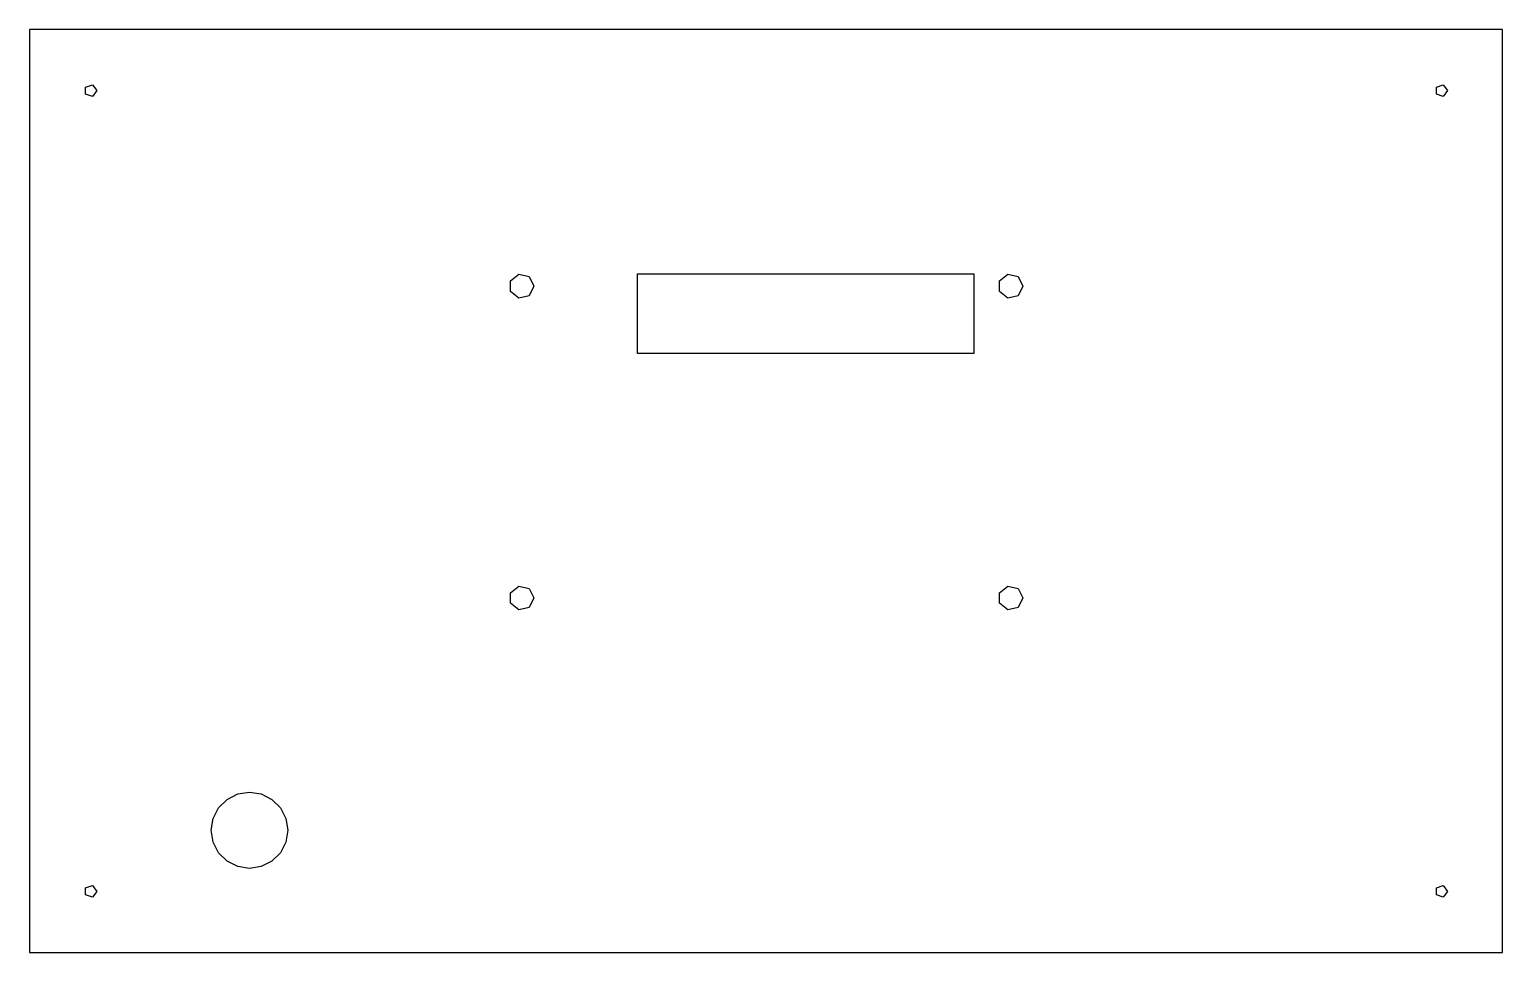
# Model space of a CAD drawing. Header units: metres. Extents: x 0 to 241, y 0 to 151.
import ezdxf

# ---------------------------------------------------------------- set-up
doc = ezdxf.new("R2010")
doc.units = ezdxf.units.M

msp = doc.modelspace()

# ---------------------------------------------------------------- linework, layer by layer
for p, q in [((241, 151), (0, 151)), ((0, 151), (0, 0)), ((241, 0), (241, 151)), ((9.19098, 141.588), (10.309, 141.951)), ((9.19098, 140.412), (9.19098, 141.588)), ((10.309, 140.049), (9.19098, 140.412)), ((10.309, 141.951), (11, 141)), ((11, 141), (10.309, 140.049)), ((230.191, 141.588), (231.309, 141.951)), ((230.191, 140.412), (230.191, 141.588)), ((231.309, 140.049), (230.191, 140.412)), ((231.309, 141.951), (232, 141)), ((232, 141), (231.309, 140.049)), ((78.6981, 109.868), (80.0549, 110.95)), ((80.0549, 110.95), (81.747, 110.564)), ((99.5, 98), (99.5, 111)), ((99.5, 111), (154.5, 111)), ((154.5, 111), (154.5, 98)), ((158.698, 109.868), (160.055, 110.95)), ((160.055, 110.95), (161.747, 110.564)), ((78.6981, 108.132), (78.6981, 109.868)), ((81.747, 110.564), (82.5, 109)), ((82.5, 109), (81.747, 107.436)), ((158.698, 108.132), (158.698, 109.868)), ((161.747, 110.564), (162.5, 109)), ((162.5, 109), (161.747, 107.436)), ((80.0549, 107.05), (78.6981, 108.132)), ((81.747, 107.436), (80.0549, 107.05)), ((160.055, 107.05), (158.698, 108.132)), ((161.747, 107.436), (160.055, 107.05)), ((154.5, 98), (99.5, 98)), ((78.6981, 58.8678), (80.0549, 59.9498)), ((78.6981, 57.1322), (78.6981, 58.8678)), ((80.0549, 59.9498), (81.747, 59.5637)), ((81.747, 59.5637), (82.5, 58)), ((82.5, 58), (81.747, 56.4363)), ((158.698, 58.8678), (160.055, 59.9498)), ((158.698, 57.1322), (158.698, 58.8678)), ((160.055, 59.9498), (161.747, 59.5637)), ((161.747, 59.5637), (162.5, 58)), ((162.5, 58), (161.747, 56.4363)), ((80.0549, 56.0501), (78.6981, 57.1322)), ((81.747, 56.4363), (80.0549, 56.0501)), ((160.055, 56.0501), (158.698, 57.1322)), ((161.747, 56.4363), (160.055, 56.0501)), ((30.9436, 23.6736), (32.3263, 25.0564)), ((32.3263, 25.0564), (34.0686, 25.9441)), ((34.0686, 25.9441), (36, 26.25)), ((36, 26.25), (37.9314, 25.9441)), ((37.9314, 25.9441), (39.6736, 25.0564)), ((39.6736, 25.0564), (41.0564, 23.6736)), ((29.75, 20), (30.0559, 21.9314)), ((30.0559, 21.9314), (30.9436, 23.6736)), ((41.0564, 23.6736), (41.9441, 21.9314)), ((41.9441, 21.9314), (42.25, 20)), ((30.0559, 18.0686), (29.75, 20)), ((42.25, 20), (41.9441, 18.0686)), ((30.9436, 16.3263), (30.0559, 18.0686)), ((41.9441, 18.0686), (41.0564, 16.3263)), ((32.3263, 14.9436), (30.9436, 16.3263)), ((34.0686, 14.0559), (32.3263, 14.9436)), ((39.6736, 14.9436), (37.9314, 14.0559)), ((41.0564, 16.3263), (39.6736, 14.9436)), ((36, 13.75), (34.0686, 14.0559)), ((37.9314, 14.0559), (36, 13.75)), ((9.19098, 10.5878), (10.309, 10.951)), ((9.19098, 9.4122), (9.19098, 10.5878)), ((10.309, 10.951), (11, 10)), ((11, 10), (10.309, 9.04893)), ((230.191, 10.5878), (231.309, 10.951)), ((230.191, 9.4122), (230.191, 10.5878)), ((231.309, 10.951), (232, 10)), ((232, 10), (231.309, 9.04893)), ((10.309, 9.04893), (9.19098, 9.4122)), ((231.309, 9.04893), (230.191, 9.4122)), ((0, 0), (241, 0))]:
    msp.add_line(p, q)

doc.saveas('drawing.dxf')
